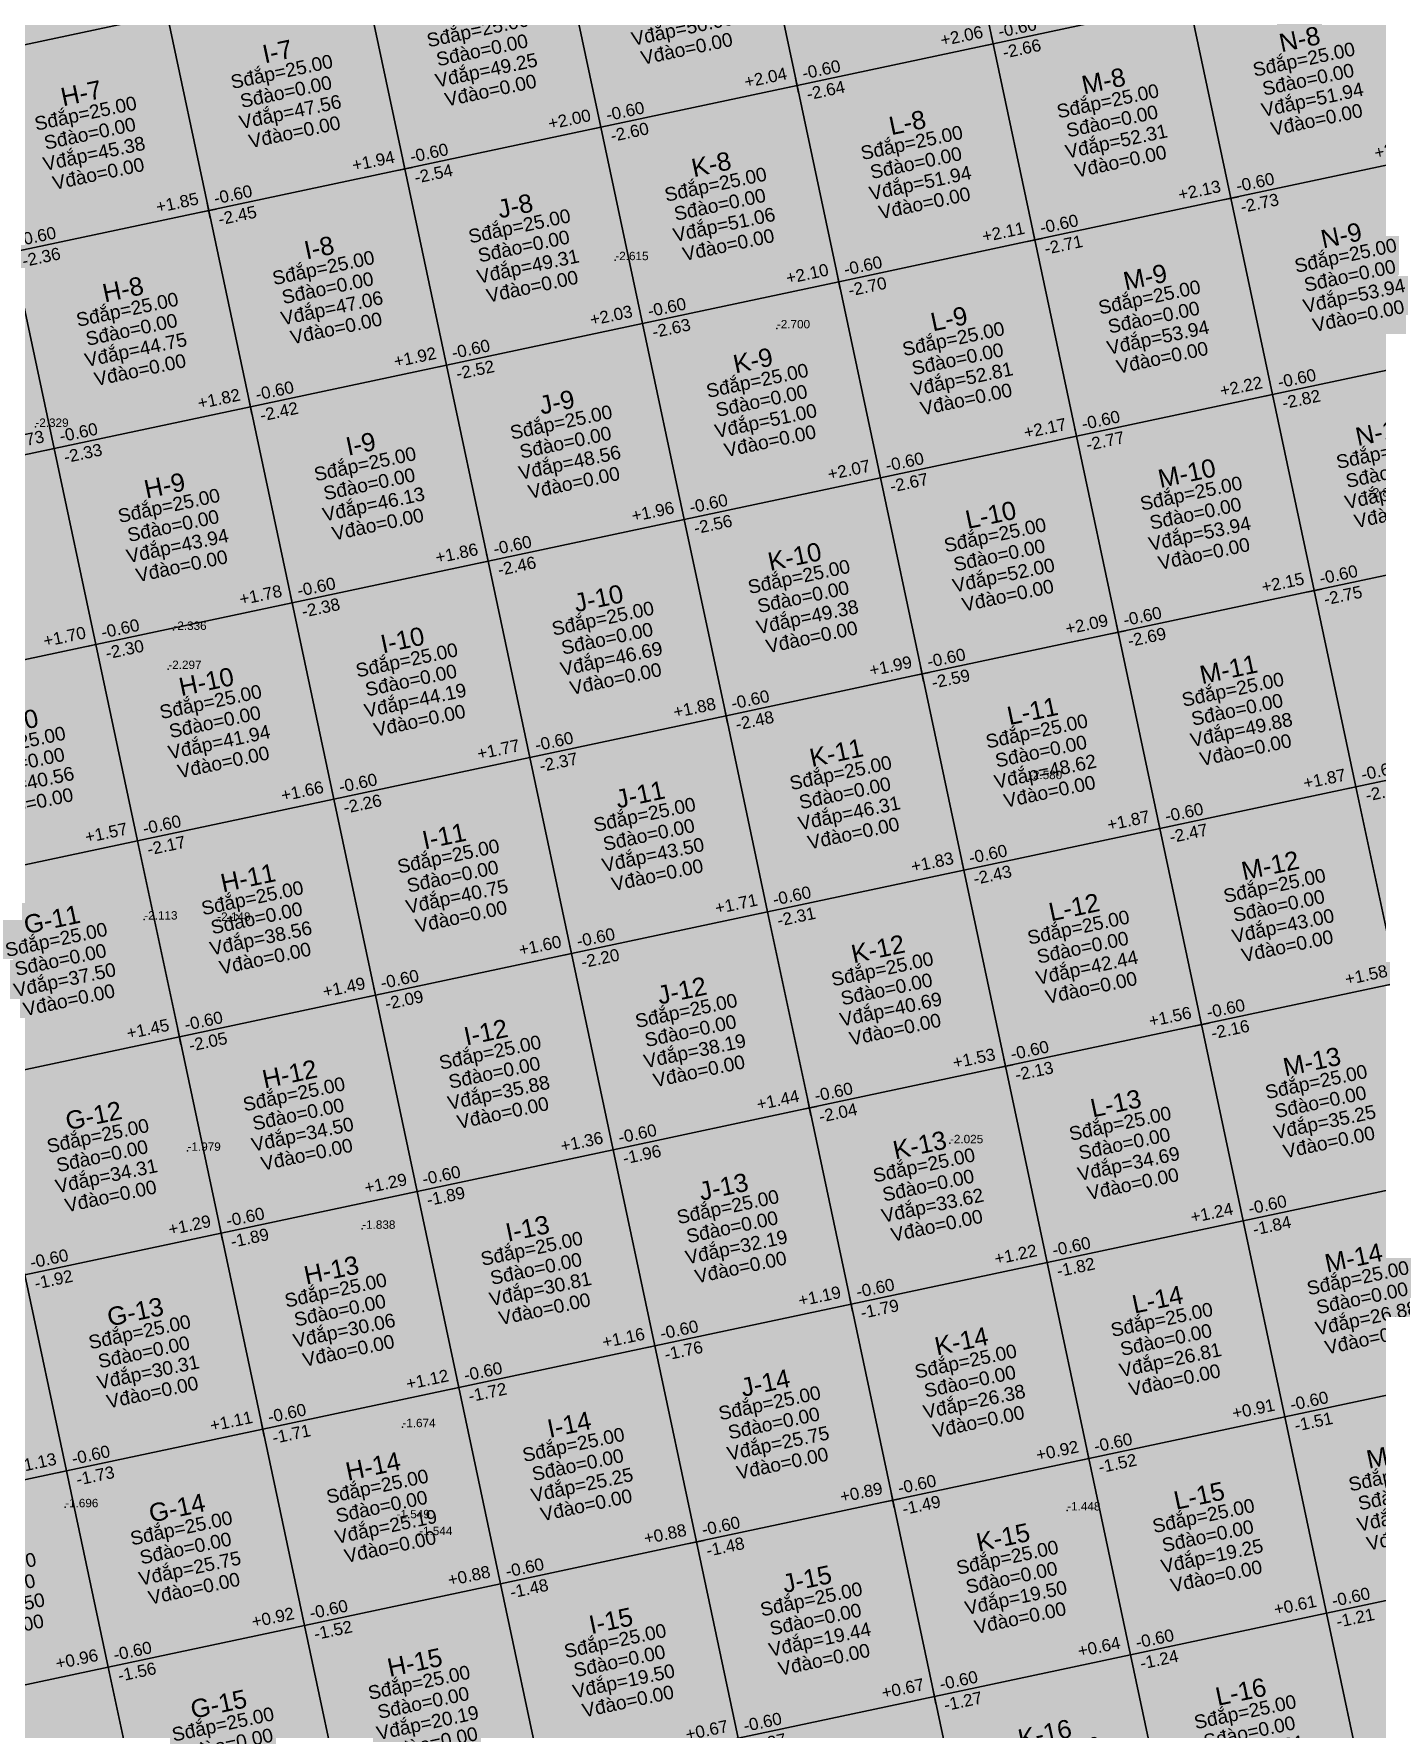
# Model space of a CAD drawing. Header units: metres. Extents: x 466 to 874, y 288 to 471.
# Drawn here: x 519.17 to 552.67, y 343.82 to 386.08 of the extents above; entities that cross this region are included whole.
import ezdxf
from ezdxf.enums import TextEntityAlignment as Align

# ---------------------------------------------------------------- set-up
doc = ezdxf.new("R2010")
doc.units = ezdxf.units.M
for name, color, linetype in [('SN-Dap', 3, 'Continuous'), ('SN-DiemDo', 9, 'Continuous'), ('SN-Luoi', 8, 'Continuous'), ('SN-Nut', 7, 'Continuous'), ('SN-O', 7, 'Continuous')]:
    doc.layers.add(name, color=color, linetype=linetype)
doc.styles.add('SN', font='arial.ttf')

# ---------------------------------------------------------------- blocks, each defined once
blk = doc.blocks.new('SN_O')
at = {"color": 2, "style": 'SN'}
blk.add_attdef('TEN', text='', height=0.456, dxfattribs=at).set_placement((0, 1.026), align=Align.MIDDLE_CENTER)
at = {"color": 7, "style": 'SN'}
for tag, p in [('SDAP', (0, 0.513)), ('SDAO', (0, 0)), ('VDAP', (0, -0.513)), ('VDAO', (0, -1.026))]:
    blk.add_attdef(tag, text='', height=0.342, dxfattribs=at).set_placement(p, align=Align.MIDDLE_CENTER)
blk = doc.blocks.new('SN_NUT')
for p, q in [((-0.19, 0), (0.19, 0)), ((0, -0.19), (0, 0.19))]:
    blk.add_line(p, q)
at = {"color": 5, "style": 'SN'}
blk.add_attdef('CC', text='', height=0.304, dxfattribs=at).set_placement((-0.19, 0.114), align=Align.BOTTOM_RIGHT)
at = {"color": 1, "style": 'SN'}
blk.add_attdef('CDTK', (0.19, 0.114), '', height=0.304, dxfattribs=at)
at = {"color": 3, "style": 'SN'}
blk.add_attdef('CDTN', (0.19, -0.418), '', height=0.304, dxfattribs=at)

msp = doc.modelspace()

# ---------------------------------------------------------------- hatches: boundary and pattern name
at = {"layer": 'SN-Dap', "transparency": 33554534}
for points in [[(516.563, 390.419), (521.453, 391.459), (522.493, 386.568), (517.602, 385.529)], [(542.056, 390.727), (546.947, 391.766), (547.986, 386.875), (543.095, 385.836)], [(537.165, 389.687), (542.056, 390.727), (543.095, 385.836), (538.205, 384.796)], [(532.274, 388.647), (537.165, 389.687), (538.205, 384.796), (533.314, 383.757)], [(527.384, 387.608), (532.274, 388.647), (533.314, 383.757), (528.423, 382.717)], [(522.493, 386.568), (527.384, 387.608), (528.423, 382.717), (523.533, 381.678)], [(547.986, 386.875), (552.877, 387.915), (553.917, 383.024), (549.026, 381.985)], [(543.095, 385.836), (547.986, 386.875), (549.026, 381.985), (544.135, 380.945)], [(517.602, 385.529), (522.493, 386.568), (523.533, 381.678), (518.642, 380.638)], [(538.205, 384.796), (543.095, 385.836), (544.135, 380.945), (539.244, 379.905)], [(533.314, 383.757), (538.205, 384.796), (539.244, 379.905), (534.354, 378.866)], [(528.423, 382.717), (533.314, 383.757), (534.354, 378.866), (529.463, 377.826)], [(549.026, 381.985), (553.917, 383.024), (554.956, 378.133), (550.065, 377.094)], [(523.533, 381.678), (528.423, 382.717), (529.463, 377.826), (524.572, 376.787)], [(518.642, 380.638), (523.533, 381.678), (524.572, 376.787), (519.681, 375.747)], [(544.135, 380.945), (549.026, 381.985), (550.065, 377.094), (545.175, 376.054)], [(539.244, 379.905), (544.135, 380.945), (545.175, 376.054), (540.284, 375.015)], [(513.751, 379.598), (518.642, 380.638), (519.681, 375.747), (514.791, 374.708)], [(534.354, 378.866), (539.244, 379.905), (540.284, 375.015), (535.393, 373.975)], [(529.463, 377.826), (534.354, 378.866), (535.393, 373.975), (530.502, 372.936)], [(550.065, 377.094), (554.956, 378.133), (555.996, 373.243), (551.105, 372.203)], [(524.572, 376.787), (529.463, 377.826), (530.502, 372.936), (525.612, 371.896)], [(545.175, 376.054), (550.065, 377.094), (551.105, 372.203), (546.214, 371.164)], [(519.681, 375.747), (524.572, 376.787), (525.612, 371.896), (520.721, 370.857)], [(540.284, 375.015), (545.175, 376.054), (546.214, 371.164), (541.323, 370.124)], [(514.791, 374.708), (519.681, 375.747), (520.721, 370.857), (515.83, 369.817)], [(535.393, 373.975), (540.284, 375.015), (541.323, 370.124), (536.433, 369.084)], [(530.502, 372.936), (535.393, 373.975), (536.433, 369.084), (531.542, 368.045)], [(551.105, 372.203), (555.996, 373.243), (557.035, 368.352), (552.144, 367.312)], [(525.612, 371.896), (530.502, 372.936), (531.542, 368.045), (526.651, 367.005)], [(546.214, 371.164), (551.105, 372.203), (552.144, 367.312), (547.254, 366.273)], [(520.721, 370.857), (525.612, 371.896), (526.651, 367.005), (521.76, 365.966)], [(541.323, 370.124), (546.214, 371.164), (547.254, 366.273), (542.363, 365.233)], [(515.83, 369.817), (520.721, 370.857), (521.76, 365.966), (516.87, 364.926)], [(536.433, 369.084), (541.323, 370.124), (542.363, 365.233), (537.472, 364.194)], [(531.542, 368.045), (536.433, 369.084), (537.472, 364.194), (532.581, 363.154)], [(552.144, 367.312), (557.035, 368.352), (558.075, 363.461), (553.184, 362.422)], [(526.651, 367.005), (531.542, 368.045), (532.581, 363.154), (527.691, 362.115)], [(547.254, 366.273), (552.144, 367.312), (553.184, 362.422), (548.293, 361.382)], [(521.76, 365.966), (526.651, 367.005), (527.691, 362.115), (522.8, 361.075)], [(542.363, 365.233), (547.254, 366.273), (548.293, 361.382), (543.403, 360.343)], [(516.87, 364.926), (521.76, 365.966), (522.8, 361.075), (517.909, 360.035)], [(537.472, 364.194), (542.363, 365.233), (543.403, 360.343), (538.512, 359.303)], [(532.581, 363.154), (537.472, 364.194), (538.512, 359.303), (533.621, 358.263)], [(527.691, 362.115), (532.581, 363.154), (533.621, 358.263), (528.73, 357.224)], [(548.293, 361.382), (553.184, 362.422), (554.224, 357.531), (549.333, 356.491)], [(522.8, 361.075), (527.691, 362.115), (528.73, 357.224), (523.84, 356.184)], [(517.909, 360.035), (522.8, 361.075), (523.84, 356.184), (518.949, 355.145)], [(543.403, 360.343), (548.293, 361.382), (549.333, 356.491), (544.442, 355.452)], [(538.512, 359.303), (543.403, 360.343), (544.442, 355.452), (539.551, 354.412)], [(533.621, 358.263), (538.512, 359.303), (539.551, 354.412), (534.661, 353.373)], [(528.73, 357.224), (533.621, 358.263), (534.661, 353.373), (529.77, 352.333)], [(523.84, 356.184), (528.73, 357.224), (529.77, 352.333), (524.879, 351.294)], [(549.333, 356.491), (554.224, 357.531), (555.263, 352.64), (550.372, 351.601)], [(544.442, 355.452), (549.333, 356.491), (550.372, 351.601), (545.482, 350.561)], [(518.949, 355.145), (523.84, 356.184), (524.879, 351.294), (519.988, 350.254)], [(514.058, 354.105), (518.949, 355.145), (519.988, 350.254), (515.098, 349.214)], [(539.551, 354.412), (544.442, 355.452), (545.482, 350.561), (540.591, 349.521)], [(534.661, 353.373), (539.551, 354.412), (540.591, 349.521), (535.7, 348.482)], [(529.77, 352.333), (534.661, 353.373), (535.7, 348.482), (530.809, 347.442)], [(550.372, 351.601), (555.263, 352.64), (556.303, 347.749), (551.412, 346.71)], [(524.879, 351.294), (529.77, 352.333), (530.809, 347.442), (525.919, 346.403)], [(519.988, 350.254), (524.879, 351.294), (525.919, 346.403), (521.028, 345.363)], [(545.482, 350.561), (550.372, 351.601), (551.412, 346.71), (546.521, 345.67)], [(540.591, 349.521), (545.482, 350.561), (546.521, 345.67), (541.63, 344.631)], [(515.098, 349.214), (519.988, 350.254), (521.028, 345.363), (516.137, 344.324)], [(535.7, 348.482), (540.591, 349.521), (541.63, 344.631), (536.74, 343.591)], [(530.809, 347.442), (535.7, 348.482), (536.74, 343.591), (531.849, 342.552)], [(525.919, 346.403), (530.809, 347.442), (531.849, 342.552), (526.958, 341.512)], [(551.412, 346.71), (556.303, 347.749), (557.342, 342.859), (552.452, 341.819)], [(546.521, 345.67), (551.412, 346.71), (552.452, 341.819), (547.561, 340.78)], [(521.028, 345.363), (525.919, 346.403), (526.958, 341.512), (522.068, 340.473)], [(516.137, 344.324), (521.028, 345.363), (522.068, 340.473), (517.177, 339.433)], [(541.63, 344.631), (546.521, 345.67), (547.561, 340.78), (542.67, 339.74)], [(536.74, 343.591), (541.63, 344.631), (542.67, 339.74), (537.779, 338.7)]]:
    msp.add_hatch(color=3, dxfattribs=at).paths.add_polyline_path(points)

# ---------------------------------------------------------------- linework, layer by layer
at = {"layer": 'SN-DiemDo'}
for p in [(533.673, 380.442, -2.615), (537.702, 378.742, -2.7), (519.209, 376.286, -2.329), (552.466, 374.548, -2.869), (522.652, 371.223, -2.336), (522.525, 370.248, -2.297), (543.99, 367.502, -2.58), (521.926, 364.001, -2.113), (523.745, 363.969, -2.148), (523.005, 358.235, -1.979), (542.019, 358.424, -2.025), (527.36, 356.29, -1.838), (528.362, 351.344, -1.674), (519.952, 349.348, -1.696), (544.943, 349.267, -1.448), (528.218, 349.073, -1.549), (528.78, 348.652, -1.544)]:
    msp.add_point(p, dxfattribs=at)
at = {"layer": 'SN-Luoi'}
for points in [[(516.563, 390.419), (521.453, 391.459), (522.493, 386.568), (517.602, 385.529)], [(542.056, 390.727), (546.947, 391.766), (547.986, 386.875), (543.095, 385.836)], [(537.165, 389.687), (542.056, 390.727), (543.095, 385.836), (538.205, 384.796)], [(532.274, 388.647), (537.165, 389.687), (538.205, 384.796), (533.314, 383.757)], [(527.384, 387.608), (532.274, 388.647), (533.314, 383.757), (528.423, 382.717)], [(522.493, 386.568), (527.384, 387.608), (528.423, 382.717), (523.533, 381.678)], [(547.986, 386.875), (552.877, 387.915), (553.917, 383.024), (549.026, 381.985)], [(543.095, 385.836), (547.986, 386.875), (549.026, 381.985), (544.135, 380.945)], [(517.602, 385.529), (522.493, 386.568), (523.533, 381.678), (518.642, 380.638)], [(538.205, 384.796), (543.095, 385.836), (544.135, 380.945), (539.244, 379.905)], [(533.314, 383.757), (538.205, 384.796), (539.244, 379.905), (534.354, 378.866)], [(528.423, 382.717), (533.314, 383.757), (534.354, 378.866), (529.463, 377.826)], [(549.026, 381.985), (553.917, 383.024), (554.956, 378.133), (550.065, 377.094)], [(523.533, 381.678), (528.423, 382.717), (529.463, 377.826), (524.572, 376.787)], [(518.642, 380.638), (523.533, 381.678), (524.572, 376.787), (519.681, 375.747)], [(544.135, 380.945), (549.026, 381.985), (550.065, 377.094), (545.175, 376.054)], [(539.244, 379.905), (544.135, 380.945), (545.175, 376.054), (540.284, 375.015)], [(513.751, 379.598), (518.642, 380.638), (519.681, 375.747), (514.791, 374.708)], [(534.354, 378.866), (539.244, 379.905), (540.284, 375.015), (535.393, 373.975)], [(529.463, 377.826), (534.354, 378.866), (535.393, 373.975), (530.502, 372.936)], [(550.065, 377.094), (554.956, 378.133), (555.996, 373.243), (551.105, 372.203)], [(524.572, 376.787), (529.463, 377.826), (530.502, 372.936), (525.612, 371.896)], [(545.175, 376.054), (550.065, 377.094), (551.105, 372.203), (546.214, 371.164)], [(519.681, 375.747), (524.572, 376.787), (525.612, 371.896), (520.721, 370.857)], [(540.284, 375.015), (545.175, 376.054), (546.214, 371.164), (541.323, 370.124)], [(514.791, 374.708), (519.681, 375.747), (520.721, 370.857), (515.83, 369.817)], [(535.393, 373.975), (540.284, 375.015), (541.323, 370.124), (536.433, 369.084)], [(530.502, 372.936), (535.393, 373.975), (536.433, 369.084), (531.542, 368.045)], [(551.105, 372.203), (555.996, 373.243), (557.035, 368.352), (552.144, 367.312)], [(525.612, 371.896), (530.502, 372.936), (531.542, 368.045), (526.651, 367.005)], [(546.214, 371.164), (551.105, 372.203), (552.144, 367.312), (547.254, 366.273)], [(520.721, 370.857), (525.612, 371.896), (526.651, 367.005), (521.76, 365.966)], [(541.323, 370.124), (546.214, 371.164), (547.254, 366.273), (542.363, 365.233)], [(515.83, 369.817), (520.721, 370.857), (521.76, 365.966), (516.87, 364.926)], [(536.433, 369.084), (541.323, 370.124), (542.363, 365.233), (537.472, 364.194)], [(531.542, 368.045), (536.433, 369.084), (537.472, 364.194), (532.581, 363.154)], [(552.144, 367.312), (557.035, 368.352), (558.075, 363.461), (553.184, 362.422)], [(526.651, 367.005), (531.542, 368.045), (532.581, 363.154), (527.691, 362.115)], [(547.254, 366.273), (552.144, 367.312), (553.184, 362.422), (548.293, 361.382)], [(521.76, 365.966), (526.651, 367.005), (527.691, 362.115), (522.8, 361.075)], [(542.363, 365.233), (547.254, 366.273), (548.293, 361.382), (543.403, 360.343)], [(516.87, 364.926), (521.76, 365.966), (522.8, 361.075), (517.909, 360.035)], [(537.472, 364.194), (542.363, 365.233), (543.403, 360.343), (538.512, 359.303)], [(532.581, 363.154), (537.472, 364.194), (538.512, 359.303), (533.621, 358.263)], [(527.691, 362.115), (532.581, 363.154), (533.621, 358.263), (528.73, 357.224)], [(548.293, 361.382), (553.184, 362.422), (554.224, 357.531), (549.333, 356.491)], [(522.8, 361.075), (527.691, 362.115), (528.73, 357.224), (523.84, 356.184)], [(517.909, 360.035), (522.8, 361.075), (523.84, 356.184), (518.949, 355.145)], [(543.403, 360.343), (548.293, 361.382), (549.333, 356.491), (544.442, 355.452)], [(538.512, 359.303), (543.403, 360.343), (544.442, 355.452), (539.551, 354.412)], [(533.621, 358.263), (538.512, 359.303), (539.551, 354.412), (534.661, 353.373)], [(528.73, 357.224), (533.621, 358.263), (534.661, 353.373), (529.77, 352.333)], [(523.84, 356.184), (528.73, 357.224), (529.77, 352.333), (524.879, 351.294)], [(549.333, 356.491), (554.224, 357.531), (555.263, 352.64), (550.372, 351.601)], [(544.442, 355.452), (549.333, 356.491), (550.372, 351.601), (545.482, 350.561)], [(518.949, 355.145), (523.84, 356.184), (524.879, 351.294), (519.988, 350.254)], [(514.058, 354.105), (518.949, 355.145), (519.988, 350.254), (515.098, 349.214)], [(539.551, 354.412), (544.442, 355.452), (545.482, 350.561), (540.591, 349.521)], [(534.661, 353.373), (539.551, 354.412), (540.591, 349.521), (535.7, 348.482)], [(529.77, 352.333), (534.661, 353.373), (535.7, 348.482), (530.809, 347.442)], [(550.372, 351.601), (555.263, 352.64), (556.303, 347.749), (551.412, 346.71)], [(524.879, 351.294), (529.77, 352.333), (530.809, 347.442), (525.919, 346.403)], [(519.988, 350.254), (524.879, 351.294), (525.919, 346.403), (521.028, 345.363)], [(545.482, 350.561), (550.372, 351.601), (551.412, 346.71), (546.521, 345.67)], [(540.591, 349.521), (545.482, 350.561), (546.521, 345.67), (541.63, 344.631)], [(515.098, 349.214), (519.988, 350.254), (521.028, 345.363), (516.137, 344.324)], [(535.7, 348.482), (540.591, 349.521), (541.63, 344.631), (536.74, 343.591)], [(530.809, 347.442), (535.7, 348.482), (536.74, 343.591), (531.849, 342.552)], [(525.919, 346.403), (530.809, 347.442), (531.849, 342.552), (526.958, 341.512)], [(551.412, 346.71), (556.303, 347.749), (557.342, 342.859), (552.452, 341.819)], [(546.521, 345.67), (551.412, 346.71), (552.452, 341.819), (547.561, 340.78)], [(521.028, 345.363), (525.919, 346.403), (526.958, 341.512), (522.068, 340.473)], [(516.137, 344.324), (521.028, 345.363), (522.068, 340.473), (517.177, 339.433)], [(541.63, 344.631), (546.521, 345.67), (547.561, 340.78), (542.67, 339.74)], [(536.74, 343.591), (541.63, 344.631), (542.67, 339.74), (537.779, 338.7)]]:
    msp.add_lwpolyline(points, close=True, dxfattribs=at)

# ---------------------------------------------------------------- block references
at = {"layer": 'SN-Nut', "rotation": 12.00000000000353}
for p, values in [((543.095, 385.836), {'CDTK': '-0.60', 'CDTN': '-2.66', 'CC': '+2.06'}), ((538.205, 384.796), {'CDTK': '-0.60', 'CDTN': '-2.64', 'CC': '+2.04'}), ((533.314, 383.757), {'CDTK': '-0.60', 'CDTN': '-2.60', 'CC': '+2.00'}), ((553.917, 383.024), {'CDTK': '-0.60', 'CDTN': '-2.72', 'CC': '+2.12'}), ((528.423, 382.717), {'CDTK': '-0.60', 'CDTN': '-2.54', 'CC': '+1.94'}), ((549.026, 381.985), {'CDTK': '-0.60', 'CDTN': '-2.73', 'CC': '+2.13'}), ((523.533, 381.678), {'CDTK': '-0.60', 'CDTN': '-2.45', 'CC': '+1.85'}), ((518.642, 380.638), {'CDTK': '-0.60', 'CDTN': '-2.36', 'CC': '+1.76'}), ((544.135, 380.945), {'CDTK': '-0.60', 'CDTN': '-2.71', 'CC': '+2.11'}), ((539.244, 379.905), {'CDTK': '-0.60', 'CDTN': '-2.70', 'CC': '+2.10'}), ((534.354, 378.866), {'CDTK': '-0.60', 'CDTN': '-2.63', 'CC': '+2.03'}), ((529.463, 377.826), {'CDTK': '-0.60', 'CDTN': '-2.52', 'CC': '+1.92'}), ((550.065, 377.094), {'CDTK': '-0.60', 'CDTN': '-2.82', 'CC': '+2.22'}), ((524.572, 376.787), {'CDTK': '-0.60', 'CDTN': '-2.42', 'CC': '+1.82'}), ((545.175, 376.054), {'CDTK': '-0.60', 'CDTN': '-2.77', 'CC': '+2.17'}), ((519.681, 375.747), {'CDTK': '-0.60', 'CDTN': '-2.33', 'CC': '+1.73'}), ((540.284, 375.015), {'CDTK': '-0.60', 'CDTN': '-2.67', 'CC': '+2.07'}), ((535.393, 373.975), {'CDTK': '-0.60', 'CDTN': '-2.56', 'CC': '+1.96'}), ((530.502, 372.936), {'CDTK': '-0.60', 'CDTN': '-2.46', 'CC': '+1.86'}), ((551.105, 372.203), {'CDTK': '-0.60', 'CDTN': '-2.75', 'CC': '+2.15'}), ((525.612, 371.896), {'CDTK': '-0.60', 'CDTN': '-2.38', 'CC': '+1.78'}), ((546.214, 371.164), {'CDTK': '-0.60', 'CDTN': '-2.69', 'CC': '+2.09'}), ((520.721, 370.857), {'CDTK': '-0.60', 'CDTN': '-2.30', 'CC': '+1.70'}), ((541.323, 370.124), {'CDTK': '-0.60', 'CDTN': '-2.59', 'CC': '+1.99'}), ((536.433, 369.084), {'CDTK': '-0.60', 'CDTN': '-2.48', 'CC': '+1.88'}), ((531.542, 368.045), {'CDTK': '-0.60', 'CDTN': '-2.37', 'CC': '+1.77'}), ((552.144, 367.312), {'CDTK': '-0.60', 'CDTN': '-2.47', 'CC': '+1.87'}), ((526.651, 367.005), {'CDTK': '-0.60', 'CDTN': '-2.26', 'CC': '+1.66'}), ((547.254, 366.273), {'CDTK': '-0.60', 'CDTN': '-2.47', 'CC': '+1.87'}), ((521.76, 365.966), {'CDTK': '-0.60', 'CDTN': '-2.17', 'CC': '+1.57'}), ((542.363, 365.233), {'CDTK': '-0.60', 'CDTN': '-2.43', 'CC': '+1.83'}), ((537.472, 364.194), {'CDTK': '-0.60', 'CDTN': '-2.31', 'CC': '+1.71'}), ((532.581, 363.154), {'CDTK': '-0.60', 'CDTN': '-2.20', 'CC': '+1.60'}), ((527.691, 362.115), {'CDTK': '-0.60', 'CDTN': '-2.09', 'CC': '+1.49'}), ((553.184, 362.422), {'CDTK': '-0.60', 'CDTN': '-2.18', 'CC': '+1.58'}), ((548.293, 361.382), {'CDTK': '-0.60', 'CDTN': '-2.16', 'CC': '+1.56'}), ((522.8, 361.075), {'CDTK': '-0.60', 'CDTN': '-2.05', 'CC': '+1.45'}), ((543.403, 360.343), {'CDTK': '-0.60', 'CDTN': '-2.13', 'CC': '+1.53'}), ((538.512, 359.303), {'CDTK': '-0.60', 'CDTN': '-2.04', 'CC': '+1.44'}), ((533.621, 358.263), {'CDTK': '-0.60', 'CDTN': '-1.96', 'CC': '+1.36'}), ((528.73, 357.224), {'CDTK': '-0.60', 'CDTN': '-1.89', 'CC': '+1.29'}), ((523.84, 356.184), {'CDTK': '-0.60', 'CDTN': '-1.89', 'CC': '+1.29'}), ((549.333, 356.491), {'CDTK': '-0.60', 'CDTN': '-1.84', 'CC': '+1.24'}), ((544.442, 355.452), {'CDTK': '-0.60', 'CDTN': '-1.82', 'CC': '+1.22'}), ((518.949, 355.145), {'CDTK': '-0.60', 'CDTN': '-1.92', 'CC': '+1.32'}), ((539.551, 354.412), {'CDTK': '-0.60', 'CDTN': '-1.79', 'CC': '+1.19'}), ((534.661, 353.373), {'CDTK': '-0.60', 'CDTN': '-1.76', 'CC': '+1.16'}), ((529.77, 352.333), {'CDTK': '-0.60', 'CDTN': '-1.72', 'CC': '+1.12'}), ((550.372, 351.601), {'CDTK': '-0.60', 'CDTN': '-1.51', 'CC': '+0.91'}), ((524.879, 351.294), {'CDTK': '-0.60', 'CDTN': '-1.71', 'CC': '+1.11'}), ((519.988, 350.254), {'CDTK': '-0.60', 'CDTN': '-1.73', 'CC': '+1.13'}), ((545.482, 350.561), {'CDTK': '-0.60', 'CDTN': '-1.52', 'CC': '+0.92'}), ((540.591, 349.521), {'CDTK': '-0.60', 'CDTN': '-1.49', 'CC': '+0.89'}), ((535.7, 348.482), {'CDTK': '-0.60', 'CDTN': '-1.48', 'CC': '+0.88'}), ((530.809, 347.442), {'CDTK': '-0.60', 'CDTN': '-1.48', 'CC': '+0.88'}), ((525.919, 346.403), {'CDTK': '-0.60', 'CDTN': '-1.52', 'CC': '+0.92'}), ((551.412, 346.71), {'CDTK': '-0.60', 'CDTN': '-1.21', 'CC': '+0.61'}), ((546.521, 345.67), {'CDTK': '-0.60', 'CDTN': '-1.24', 'CC': '+0.64'}), ((521.028, 345.363), {'CDTK': '-0.60', 'CDTN': '-1.56', 'CC': '+0.96'}), ((541.63, 344.631), {'CDTK': '-0.60', 'CDTN': '-1.27', 'CC': '+0.67'}), ((536.74, 343.591), {'CDTK': '-0.60', 'CDTN': '-1.27', 'CC': '+0.67'})]:
    msp.add_blockref('SN_NUT', p, dxfattribs=at).add_auto_attribs(values)
at = {"layer": 'SN-O', "rotation": 12.00000000000353}
for p, values in [((535.24, 386.722), {'TEN': 'K-7', 'SDAP': 'Sđắp=25.00', 'SDAO': 'Sđào=0.00', 'VDAP': 'Vđắp=50.00', 'VDAO': 'Vđào=0.00'}), ((530.349, 385.682), {'TEN': 'J-7', 'SDAP': 'Sđắp=25.00', 'SDAO': 'Sđào=0.00', 'VDAP': 'Vđắp=49.25', 'VDAO': 'Vđào=0.00'}), ((525.458, 384.643), {'TEN': 'I-7', 'SDAP': 'Sđắp=25.00', 'SDAO': 'Sđào=0.00', 'VDAP': 'Vđắp=47.56', 'VDAO': 'Vđào=0.00'}), ((550.951, 384.95), {'TEN': 'N-8', 'SDAP': 'Sđắp=25.00', 'SDAO': 'Sđào=0.00', 'VDAP': 'Vđắp=51.94', 'VDAO': 'Vđào=0.00'}), ((546.061, 383.91), {'TEN': 'M-8', 'SDAP': 'Sđắp=25.00', 'SDAO': 'Sđào=0.00', 'VDAP': 'Vđắp=52.31', 'VDAO': 'Vđào=0.00'}), ((520.567, 383.603), {'TEN': 'H-7', 'SDAP': 'Sđắp=25.00', 'SDAO': 'Sđào=0.00', 'VDAP': 'Vđắp=45.38', 'VDAO': 'Vđào=0.00'}), ((541.17, 382.871), {'TEN': 'L-8', 'SDAP': 'Sđắp=25.00', 'SDAO': 'Sđào=0.00', 'VDAP': 'Vđắp=51.94', 'VDAO': 'Vđào=0.00'}), ((536.279, 381.831), {'TEN': 'K-8', 'SDAP': 'Sđắp=25.00', 'SDAO': 'Sđào=0.00', 'VDAP': 'Vđắp=51.06', 'VDAO': 'Vđào=0.00'}), ((531.388, 380.792), {'TEN': 'J-8', 'SDAP': 'Sđắp=25.00', 'SDAO': 'Sđào=0.00', 'VDAP': 'Vđắp=49.31', 'VDAO': 'Vđào=0.00'}), ((551.991, 380.059), {'TEN': 'N-9', 'SDAP': 'Sđắp=25.00', 'SDAO': 'Sđào=0.00', 'VDAP': 'Vđắp=53.94', 'VDAO': 'Vđào=0.00'}), ((526.498, 379.752), {'TEN': 'I-8', 'SDAP': 'Sđắp=25.00', 'SDAO': 'Sđào=0.00', 'VDAP': 'Vđắp=47.06', 'VDAO': 'Vđào=0.00'}), ((521.607, 378.712), {'TEN': 'H-8', 'SDAP': 'Sđắp=25.00', 'SDAO': 'Sđào=0.00', 'VDAP': 'Vđắp=44.75', 'VDAO': 'Vđào=0.00'}), ((547.1, 379.019), {'TEN': 'M-9', 'SDAP': 'Sđắp=25.00', 'SDAO': 'Sđào=0.00', 'VDAP': 'Vđắp=53.94', 'VDAO': 'Vđào=0.00'}), ((542.209, 377.98), {'TEN': 'L-9', 'SDAP': 'Sđắp=25.00', 'SDAO': 'Sđào=0.00', 'VDAP': 'Vđắp=52.81', 'VDAO': 'Vđào=0.00'}), ((537.319, 376.94), {'TEN': 'K-9', 'SDAP': 'Sđắp=25.00', 'SDAO': 'Sđào=0.00', 'VDAP': 'Vđắp=51.00', 'VDAO': 'Vđào=0.00'}), ((532.428, 375.901), {'TEN': 'J-9', 'SDAP': 'Sđắp=25.00', 'SDAO': 'Sđào=0.00', 'VDAP': 'Vđắp=48.56', 'VDAO': 'Vđào=0.00'}), ((553.03, 375.168), {'TEN': 'N-10', 'SDAP': 'Sđắp=25.00', 'SDAO': 'Sđào=0.00', 'VDAP': 'Vđắp=54.13', 'VDAO': 'Vđào=0.00'}), ((527.537, 374.861), {'TEN': 'I-9', 'SDAP': 'Sđắp=25.00', 'SDAO': 'Sđào=0.00', 'VDAP': 'Vđắp=46.13', 'VDAO': 'Vđào=0.00'}), ((548.14, 374.129), {'TEN': 'M-10', 'SDAP': 'Sđắp=25.00', 'SDAO': 'Sđào=0.00', 'VDAP': 'Vđắp=53.94', 'VDAO': 'Vđào=0.00'}), ((522.646, 373.822), {'TEN': 'H-9', 'SDAP': 'Sđắp=25.00', 'SDAO': 'Sđào=0.00', 'VDAP': 'Vđắp=43.94', 'VDAO': 'Vđào=0.00'}), ((543.249, 373.089), {'TEN': 'L-10', 'SDAP': 'Sđắp=25.00', 'SDAO': 'Sđào=0.00', 'VDAP': 'Vđắp=52.00', 'VDAO': 'Vđào=0.00'}), ((538.358, 372.05), {'TEN': 'K-10', 'SDAP': 'Sđắp=25.00', 'SDAO': 'Sđào=0.00', 'VDAP': 'Vđắp=49.38', 'VDAO': 'Vđào=0.00'}), ((533.468, 371.01), {'TEN': 'J-10', 'SDAP': 'Sđắp=25.00', 'SDAO': 'Sđào=0.00', 'VDAP': 'Vđắp=46.69', 'VDAO': 'Vđào=0.00'}), ((528.577, 369.97), {'TEN': 'I-10', 'SDAP': 'Sđắp=25.00', 'SDAO': 'Sđào=0.00', 'VDAP': 'Vđắp=44.19', 'VDAO': 'Vđào=0.00'}), ((523.686, 368.931), {'TEN': 'H-10', 'SDAP': 'Sđắp=25.00', 'SDAO': 'Sđào=0.00', 'VDAP': 'Vđắp=41.94', 'VDAO': 'Vđào=0.00'}), ((549.179, 369.238), {'TEN': 'M-11', 'SDAP': 'Sđắp=25.00', 'SDAO': 'Sđào=0.00', 'VDAP': 'Vđắp=49.88', 'VDAO': 'Vđào=0.00'}), ((544.289, 368.198), {'TEN': 'L-11', 'SDAP': 'Sđắp=25.00', 'SDAO': 'Sđào=0.00', 'VDAP': 'Vđắp=48.62', 'VDAO': 'Vđào=0.00'}), ((518.795, 367.891), {'TEN': 'G-10', 'SDAP': 'Sđắp=25.00', 'SDAO': 'Sđào=0.00', 'VDAP': 'Vđắp=40.56', 'VDAO': 'Vđào=0.00'}), ((539.398, 367.159), {'TEN': 'K-11', 'SDAP': 'Sđắp=25.00', 'SDAO': 'Sđào=0.00', 'VDAP': 'Vđắp=46.31', 'VDAO': 'Vđào=0.00'}), ((534.507, 366.119), {'TEN': 'J-11', 'SDAP': 'Sđắp=25.00', 'SDAO': 'Sđào=0.00', 'VDAP': 'Vđắp=43.50', 'VDAO': 'Vđào=0.00'}), ((529.616, 365.08), {'TEN': 'I-11', 'SDAP': 'Sđắp=25.00', 'SDAO': 'Sđào=0.00', 'VDAP': 'Vđắp=40.75', 'VDAO': 'Vđào=0.00'}), ((550.219, 364.347), {'TEN': 'M-12', 'SDAP': 'Sđắp=25.00', 'SDAO': 'Sđào=0.00', 'VDAP': 'Vđắp=43.00', 'VDAO': 'Vđào=0.00'}), ((524.726, 364.04), {'TEN': 'H-11', 'SDAP': 'Sđắp=25.00', 'SDAO': 'Sđào=0.00', 'VDAP': 'Vđắp=38.56', 'VDAO': 'Vđào=0.00'}), ((545.328, 363.308), {'TEN': 'L-12', 'SDAP': 'Sđắp=25.00', 'SDAO': 'Sđào=0.00', 'VDAP': 'Vđắp=42.44', 'VDAO': 'Vđào=0.00'}), ((519.835, 363.001), {'TEN': 'G-11', 'SDAP': 'Sđắp=25.00', 'SDAO': 'Sđào=0.00', 'VDAP': 'Vđắp=37.50', 'VDAO': 'Vđào=0.00'}), ((540.437, 362.268), {'TEN': 'K-12', 'SDAP': 'Sđắp=25.00', 'SDAO': 'Sđào=0.00', 'VDAP': 'Vđắp=40.69', 'VDAO': 'Vđào=0.00'}), ((535.547, 361.229), {'TEN': 'J-12', 'SDAP': 'Sđắp=25.00', 'SDAO': 'Sđào=0.00', 'VDAP': 'Vđắp=38.19', 'VDAO': 'Vđào=0.00'}), ((530.656, 360.189), {'TEN': 'I-12', 'SDAP': 'Sđắp=25.00', 'SDAO': 'Sđào=0.00', 'VDAP': 'Vđắp=35.88', 'VDAO': 'Vđào=0.00'}), ((551.258, 359.456), {'TEN': 'M-13', 'SDAP': 'Sđắp=25.00', 'SDAO': 'Sđào=0.00', 'VDAP': 'Vđắp=35.25', 'VDAO': 'Vđào=0.00'}), ((525.765, 359.149), {'TEN': 'H-12', 'SDAP': 'Sđắp=25.00', 'SDAO': 'Sđào=0.00', 'VDAP': 'Vđắp=34.50', 'VDAO': 'Vđào=0.00'}), ((546.368, 358.417), {'TEN': 'L-13', 'SDAP': 'Sđắp=25.00', 'SDAO': 'Sđào=0.00', 'VDAP': 'Vđắp=34.69', 'VDAO': 'Vđào=0.00'}), ((520.874, 358.11), {'TEN': 'G-12', 'SDAP': 'Sđắp=25.00', 'SDAO': 'Sđào=0.00', 'VDAP': 'Vđắp=34.31', 'VDAO': 'Vđào=0.00'}), ((541.477, 357.377), {'TEN': 'K-13', 'SDAP': 'Sđắp=25.00', 'SDAO': 'Sđào=0.00', 'VDAP': 'Vđắp=33.62', 'VDAO': 'Vđào=0.00'}), ((536.586, 356.338), {'TEN': 'J-13', 'SDAP': 'Sđắp=25.00', 'SDAO': 'Sđào=0.00', 'VDAP': 'Vđắp=32.19', 'VDAO': 'Vđào=0.00'}), ((531.695, 355.298), {'TEN': 'I-13', 'SDAP': 'Sđắp=25.00', 'SDAO': 'Sđào=0.00', 'VDAP': 'Vđắp=30.81', 'VDAO': 'Vđào=0.00'}), ((552.298, 354.566), {'TEN': 'M-14', 'SDAP': 'Sđắp=25.00', 'SDAO': 'Sđào=0.00', 'VDAP': 'Vđắp=26.88', 'VDAO': 'Vđào=0.00'}), ((526.805, 354.259), {'TEN': 'H-13', 'SDAP': 'Sđắp=25.00', 'SDAO': 'Sđào=0.00', 'VDAP': 'Vđắp=30.06', 'VDAO': 'Vđào=0.00'}), ((547.407, 353.526), {'TEN': 'L-14', 'SDAP': 'Sđắp=25.00', 'SDAO': 'Sđào=0.00', 'VDAP': 'Vđắp=26.81', 'VDAO': 'Vđào=0.00'}), ((521.914, 353.219), {'TEN': 'G-13', 'SDAP': 'Sđắp=25.00', 'SDAO': 'Sđào=0.00', 'VDAP': 'Vđắp=30.31', 'VDAO': 'Vđào=0.00'}), ((542.517, 352.487), {'TEN': 'K-14', 'SDAP': 'Sđắp=25.00', 'SDAO': 'Sđào=0.00', 'VDAP': 'Vđắp=26.38', 'VDAO': 'Vđào=0.00'}), ((537.626, 351.447), {'TEN': 'J-14', 'SDAP': 'Sđắp=25.00', 'SDAO': 'Sđào=0.00', 'VDAP': 'Vđắp=25.75', 'VDAO': 'Vđào=0.00'}), ((532.735, 350.408), {'TEN': 'I-14', 'SDAP': 'Sđắp=25.00', 'SDAO': 'Sđào=0.00', 'VDAP': 'Vđắp=25.25', 'VDAO': 'Vđào=0.00'}), ((553.338, 349.675), {'TEN': 'M-15', 'SDAP': 'Sđắp=25.00', 'SDAO': 'Sđào=0.00', 'VDAP': 'Vđắp=18.69', 'VDAO': 'Vđào=0.00'}), ((527.844, 349.368), {'TEN': 'H-14', 'SDAP': 'Sđắp=25.00', 'SDAO': 'Sđào=0.00', 'VDAP': 'Vđắp=25.19', 'VDAO': 'Vđào=0.00'}), ((548.447, 348.635), {'TEN': 'L-15', 'SDAP': 'Sđắp=25.00', 'SDAO': 'Sđào=0.00', 'VDAP': 'Vđắp=19.25', 'VDAO': 'Vđào=0.00'}), ((522.954, 348.328), {'TEN': 'G-14', 'SDAP': 'Sđắp=25.00', 'SDAO': 'Sđào=0.00', 'VDAP': 'Vđắp=25.75', 'VDAO': 'Vđào=0.00'}), ((543.556, 347.596), {'TEN': 'K-15', 'SDAP': 'Sđắp=25.00', 'SDAO': 'Sđào=0.00', 'VDAP': 'Vđắp=19.50', 'VDAO': 'Vđào=0.00'}), ((518.063, 347.289), {'TEN': 'F-14', 'SDAP': 'Sđắp=25.00', 'SDAO': 'Sđào=0.00', 'VDAP': 'Vđắp=26.50', 'VDAO': 'Vđào=0.00'}), ((538.665, 346.556), {'TEN': 'J-15', 'SDAP': 'Sđắp=25.00', 'SDAO': 'Sđào=0.00', 'VDAP': 'Vđắp=19.44', 'VDAO': 'Vđào=0.00'}), ((533.775, 345.517), {'TEN': 'I-15', 'SDAP': 'Sđắp=25.00', 'SDAO': 'Sđào=0.00', 'VDAP': 'Vđắp=19.50', 'VDAO': 'Vđào=0.00'}), ((528.884, 344.477), {'TEN': 'H-15', 'SDAP': 'Sđắp=25.00', 'SDAO': 'Sđào=0.00', 'VDAP': 'Vđắp=20.19', 'VDAO': 'Vđào=0.00'}), ((549.486, 343.745), {'TEN': 'L-16', 'SDAP': 'Sđắp=25.00', 'SDAO': 'Sđào=0.00', 'VDAP': 'Vđắp=12.31', 'VDAO': 'Vđào=0.00'}), ((523.993, 343.438), {'TEN': 'G-15', 'SDAP': 'Sđắp=25.00', 'SDAO': 'Sđào=0.00', 'VDAP': 'Vđắp=21.38', 'VDAO': 'Vđào=0.00'}), ((544.596, 342.705), {'TEN': 'K-16', 'SDAP': 'Sđắp=25.00', 'SDAO': 'Sđào=0.00', 'VDAP': 'Vđắp=13.19', 'VDAO': 'Vđào=0.00'})]:
    msp.add_blockref('SN_O', p, dxfattribs=at).add_auto_attribs(values)

# ---------------------------------------------------------------- texts
at = {"layer": 'SN-DiemDo', "style": 'SN'}
for s, p in [('-2.615', (533.673, 380.442)), ('-2.700', (537.702, 378.742)), ('-2.329', (519.209, 376.286)), ('-2.869', (552.466, 374.548)), ('-2.336', (522.652, 371.223)), ('-2.297', (522.525, 370.248)), ('-2.580', (543.99, 367.502)), ('-2.113', (521.926, 364.001)), ('-2.148', (523.745, 363.969)), ('-1.979', (523.005, 358.235)), ('-2.025', (542.019, 358.424)), ('-1.838', (527.36, 356.29)), ('-1.674', (528.362, 351.344)), ('-1.696', (519.952, 349.348)), ('-1.549', (528.218, 349.073)), ('-1.448', (544.943, 349.267)), ('-1.544', (528.78, 348.652))]:
    msp.add_text(s, height=0.209, dxfattribs=at).set_placement(p)

doc.saveas('drawing.dxf')
